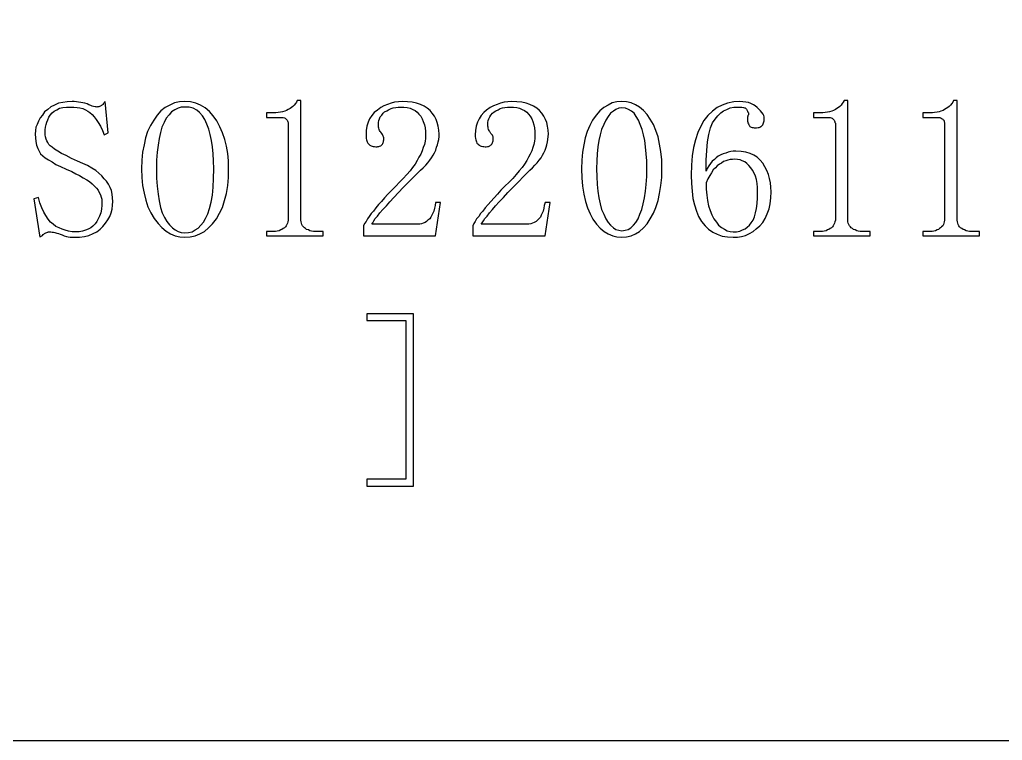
# Model space of a CAD drawing. Extents: x -210 to 210, y -160 to 160.
# Drawn here: x -184.16 to -156.71, y -160 to -139.86 of the extents above; entities that cross this region are included whole.
import ezdxf

# ---------------------------------------------------------------- set-up
doc = ezdxf.new("R2010")
doc.units = 0
doc.header["$MEASUREMENT"] = 0
doc.layers.get('0').update_dxf_attribs({"linetype": 'CONTINUOUS'})

msp = doc.modelspace()

# ---------------------------------------------------------------- linework, layer by layer
msp.add_lwpolyline([(-210.001016, -79.375498), (-210.001016, -158.001006), (-210.001016, -158.001006, 0.414214), (-208.000996, -160.000996), (-208.000996, -160.000996), (-104.250498, -160.000996)], format="xyb")
for points in [[(-182.87, -144.04), (-182.71, -144.11), (-182.71, -144.11), (-182.6, -144.17), (-182.6, -144.17), (-182.49, -144.22), (-182.49, -144.22), (-182.39, -144.28), (-182.39, -144.28), (-182.29, -144.34), (-182.29, -144.34), (-182.21, -144.39), (-182.21, -144.39), (-182.14, -144.45), (-182.14, -144.45), (-182.08, -144.51), (-182.08, -144.51), (-182.02, -144.57), (-182.02, -144.57), (-181.97, -144.63), (-181.97, -144.63), (-181.94, -144.69), (-181.94, -144.69), (-181.91, -144.76), (-181.91, -144.76), (-181.89, -144.82), (-181.89, -144.82), (-181.87, -144.88), (-181.87, -144.88), (-181.87, -144.94), (-181.87, -144.94), (-181.87, -145.05), (-181.87, -145.05), (-181.88, -145.16), (-181.88, -145.16), (-181.9, -145.26), (-181.9, -145.26), (-181.93, -145.35), (-181.93, -145.35), (-181.97, -145.43), (-181.97, -145.43), (-182.01, -145.5), (-182.01, -145.5), (-182.06, -145.57), (-182.06, -145.57), (-182.12, -145.63), (-182.12, -145.63), (-182.18, -145.68), (-182.18, -145.68), (-182.25, -145.72), (-182.25, -145.72), (-182.33, -145.75), (-182.33, -145.75), (-182.41, -145.77), (-182.41, -145.77), (-182.5, -145.79), (-182.5, -145.79), (-182.6, -145.79), (-182.6, -145.79), (-182.7, -145.79), (-182.7, -145.79), (-182.8, -145.77), (-182.8, -145.77), (-182.89, -145.75), (-182.89, -145.75), (-182.98, -145.72), (-182.98, -145.72), (-183.06, -145.68), (-183.06, -145.68), (-183.15, -145.64), (-183.15, -145.64), (-183.23, -145.58), (-183.23, -145.58), (-183.3, -145.52), (-183.3, -145.52), (-183.37, -145.44), (-183.37, -145.44), (-183.43, -145.34), (-183.43, -145.34), (-183.49, -145.24), (-183.49, -145.24), (-183.55, -145.12), (-183.55, -145.12), (-183.6, -144.98), (-183.6, -144.98), (-183.64, -144.83), (-183.64, -144.83), (-183.77, -144.87), (-183.77, -144.87), (-183.6, -145.94), (-183.6, -145.94), (-183.58, -145.92), (-183.58, -145.92), (-183.56, -145.91), (-183.56, -145.91), (-183.53, -145.89), (-183.53, -145.89), (-183.51, -145.87), (-183.51, -145.87), (-183.49, -145.86), (-183.49, -145.86), (-183.47, -145.84), (-183.47, -145.84), (-183.45, -145.83), (-183.45, -145.83), (-183.43, -145.82), (-183.43, -145.82), (-183.41, -145.81), (-183.41, -145.81), (-183.39, -145.8), (-183.39, -145.8), (-183.38, -145.8), (-183.38, -145.8), (-183.36, -145.79), (-183.36, -145.79), (-183.34, -145.79), (-183.34, -145.79), (-183.33, -145.79), (-183.33, -145.79), (-183.29, -145.79), (-183.29, -145.79), (-183.26, -145.8), (-183.26, -145.8), (-183.22, -145.8), (-183.22, -145.8), (-183.18, -145.81), (-183.18, -145.81), (-183.13, -145.83), (-183.13, -145.83), (-183.08, -145.84), (-183.08, -145.84), (-183.03, -145.86), (-183.03, -145.86), (-182.98, -145.88), (-182.98, -145.88), (-182.92, -145.9), (-182.92, -145.9), (-182.86, -145.92), (-182.86, -145.92), (-182.81, -145.93), (-182.81, -145.93), (-182.75, -145.94), (-182.75, -145.94), (-182.69, -145.94), (-182.69, -145.94), (-182.63, -145.94), (-182.63, -145.94), (-182.49, -145.94), (-182.49, -145.94), (-182.35, -145.92), (-182.35, -145.92), (-182.23, -145.89), (-182.23, -145.89), (-182.11, -145.84), (-182.11, -145.84), (-182.01, -145.79), (-182.01, -145.79), (-181.92, -145.72), (-181.92, -145.72), (-181.84, -145.64), (-181.84, -145.64), (-181.77, -145.55), (-181.77, -145.55), (-181.7, -145.46), (-181.7, -145.46), (-181.65, -145.36), (-181.65, -145.36), (-181.61, -145.26), (-181.61, -145.26), (-181.58, -145.16), (-181.58, -145.16), (-181.57, -145.05), (-181.57, -145.05), (-181.56, -144.94), (-181.56, -144.94), (-181.57, -144.84), (-181.57, -144.84), (-181.58, -144.74), (-181.58, -144.74), (-181.6, -144.64), (-181.6, -144.64), (-181.64, -144.55), (-181.64, -144.55), (-181.68, -144.46), (-181.68, -144.46), (-181.74, -144.38), (-181.74, -144.38), (-181.8, -144.31), (-181.8, -144.31), (-181.87, -144.23), (-181.87, -144.23), (-181.95, -144.15), (-181.95, -144.15), (-182.04, -144.08), (-182.04, -144.08), (-182.15, -144.01), (-182.15, -144.01), (-182.27, -143.94), (-182.27, -143.94), (-182.4, -143.88), (-182.4, -143.88), (-182.55, -143.82), (-182.55, -143.82), (-182.72, -143.74), (-182.72, -143.74), (-182.87, -143.66), (-182.87, -143.66), (-183, -143.6), (-183, -143.6), (-183.1, -143.54), (-183.1, -143.54), (-183.19, -143.48), (-183.19, -143.48), (-183.26, -143.43), (-183.26, -143.43), (-183.31, -143.39), (-183.31, -143.39), (-183.35, -143.35), (-183.35, -143.35), (-183.38, -143.3), (-183.38, -143.3), (-183.41, -143.25), (-183.41, -143.25), (-183.42, -143.2), (-183.42, -143.2), (-183.44, -143.14), (-183.44, -143.14), (-183.45, -143.08), (-183.45, -143.08), (-183.45, -143.01), (-183.45, -143.01), (-183.45, -142.94), (-183.45, -142.94), (-183.44, -142.87), (-183.44, -142.87), (-183.42, -142.79), (-183.42, -142.79), (-183.41, -142.73), (-183.41, -142.73), (-183.38, -142.66), (-183.38, -142.66), (-183.35, -142.59), (-183.35, -142.59), (-183.31, -142.53), (-183.31, -142.53), (-183.26, -142.47), (-183.26, -142.47), (-183.2, -142.42), (-183.2, -142.42), (-183.13, -142.38), (-183.13, -142.38), (-183.05, -142.34), (-183.05, -142.34), (-182.96, -142.32), (-182.96, -142.32), (-182.86, -142.31), (-182.86, -142.31), (-182.74, -142.31), (-182.74, -142.31), (-182.65, -142.31), (-182.65, -142.31), (-182.56, -142.32), (-182.56, -142.32), (-182.48, -142.33), (-182.48, -142.33), (-182.4, -142.35), (-182.4, -142.35), (-182.33, -142.38), (-182.33, -142.38), (-182.26, -142.42), (-182.26, -142.42), (-182.2, -142.46), (-182.2, -142.46), (-182.14, -142.51), (-182.14, -142.51), (-182.08, -142.58), (-182.08, -142.58), (-182.03, -142.65), (-182.03, -142.65), (-181.97, -142.74), (-181.97, -142.74), (-181.91, -142.84), (-181.91, -142.84), (-181.85, -142.96), (-181.85, -142.96), (-181.8, -143.08), (-181.8, -143.08), (-181.69, -143.03), (-181.69, -143.03), (-181.78, -142.15), (-181.78, -142.15), (-181.8, -142.18), (-181.8, -142.18), (-181.81, -142.2), (-181.81, -142.2), (-181.82, -142.21), (-181.82, -142.21), (-181.84, -142.23), (-181.84, -142.23), (-181.85, -142.24), (-181.85, -142.24), (-181.87, -142.25), (-181.87, -142.25), (-181.88, -142.26), (-181.88, -142.26), (-181.9, -142.27), (-181.9, -142.27), (-181.91, -142.28), (-181.91, -142.28), (-181.93, -142.29), (-181.93, -142.29), (-181.95, -142.3), (-181.95, -142.3), (-181.97, -142.3), (-181.97, -142.3), (-181.99, -142.3), (-181.99, -142.3), (-182.01, -142.31), (-182.01, -142.31), (-182.03, -142.3), (-182.03, -142.3), (-182.06, -142.3), (-182.06, -142.3), (-182.1, -142.29), (-182.1, -142.29), (-182.14, -142.28), (-182.14, -142.28), (-182.18, -142.26), (-182.18, -142.26), (-182.23, -142.24), (-182.23, -142.24), (-182.28, -142.22), (-182.28, -142.22), (-182.34, -142.2), (-182.34, -142.2), (-182.4, -142.19), (-182.4, -142.19), (-182.46, -142.18), (-182.46, -142.18), (-182.52, -142.17), (-182.52, -142.17), (-182.58, -142.16), (-182.58, -142.16), (-182.64, -142.15), (-182.64, -142.15), (-182.7, -142.15), (-182.7, -142.15), (-182.84, -142.16), (-182.84, -142.16), (-182.96, -142.18), (-182.96, -142.18), (-183.08, -142.2), (-183.08, -142.2), (-183.19, -142.25), (-183.19, -142.25), (-183.29, -142.3), (-183.29, -142.3), (-183.38, -142.37), (-183.38, -142.37), (-183.47, -142.44), (-183.47, -142.44), (-183.53, -142.53), (-183.53, -142.53), (-183.59, -142.61), (-183.59, -142.61), (-183.64, -142.7), (-183.64, -142.7), (-183.68, -142.79), (-183.68, -142.79), (-183.71, -142.87), (-183.71, -142.87), (-183.72, -142.96), (-183.72, -142.96), (-183.73, -143.06), (-183.73, -143.06), (-183.72, -143.17), (-183.72, -143.17), (-183.71, -143.27), (-183.71, -143.27), (-183.69, -143.37), (-183.69, -143.37), (-183.66, -143.46), (-183.66, -143.46), (-183.62, -143.54), (-183.62, -143.54), (-183.58, -143.61), (-183.58, -143.61), (-183.52, -143.67), (-183.52, -143.67), (-183.45, -143.72), (-183.45, -143.72), (-183.36, -143.78), (-183.36, -143.78), (-183.26, -143.84), (-183.26, -143.84), (-183.15, -143.91), (-183.15, -143.91), (-183.02, -143.97), (-183.02, -143.97), (-182.87, -144.04)], [(-178.33, -144.27), (-178.33, -144.03), (-178.33, -144.03), (-178.33, -143.81), (-178.33, -143.81), (-178.35, -143.6), (-178.35, -143.6), (-178.39, -143.4), (-178.39, -143.4), (-178.43, -143.21), (-178.43, -143.21), (-178.5, -143.03), (-178.5, -143.03), (-178.57, -142.86), (-178.57, -142.86), (-178.66, -142.69), (-178.66, -142.69), (-178.76, -142.55), (-178.76, -142.55), (-178.86, -142.43), (-178.86, -142.43), (-178.98, -142.33), (-178.98, -142.33), (-179.11, -142.25), (-179.11, -142.25), (-179.24, -142.2), (-179.24, -142.2), (-179.39, -142.16), (-179.39, -142.16), (-179.55, -142.15), (-179.55, -142.15), (-179.7, -142.16), (-179.7, -142.16), (-179.84, -142.19), (-179.84, -142.19), (-179.97, -142.25), (-179.97, -142.25), (-180.1, -142.32), (-180.1, -142.32), (-180.22, -142.41), (-180.22, -142.41), (-180.32, -142.53), (-180.32, -142.53), (-180.42, -142.67), (-180.42, -142.67), (-180.51, -142.82), (-180.51, -142.82), (-180.59, -142.99), (-180.59, -142.99), (-180.65, -143.17), (-180.65, -143.17), (-180.69, -143.36), (-180.69, -143.36), (-180.73, -143.57), (-180.73, -143.57), (-180.75, -143.79), (-180.75, -143.79), (-180.76, -144.03), (-180.76, -144.03), (-180.75, -144.27), (-180.75, -144.27), (-180.73, -144.5), (-180.73, -144.5), (-180.69, -144.71), (-180.69, -144.71), (-180.64, -144.91), (-180.64, -144.91), (-180.58, -145.09), (-180.58, -145.09), (-180.5, -145.26), (-180.5, -145.26), (-180.41, -145.42), (-180.41, -145.42), (-180.3, -145.56), (-180.3, -145.56), (-180.19, -145.67), (-180.19, -145.67), (-180.07, -145.77), (-180.07, -145.77), (-179.95, -145.85), (-179.95, -145.85), (-179.82, -145.9), (-179.82, -145.9), (-179.69, -145.93), (-179.69, -145.93), (-179.55, -145.94), (-179.55, -145.94), (-179.4, -145.93), (-179.4, -145.93), (-179.26, -145.9), (-179.26, -145.9), (-179.13, -145.85), (-179.13, -145.85), (-179, -145.78), (-179, -145.78), (-178.89, -145.68), (-178.89, -145.68), (-178.78, -145.57), (-178.78, -145.57), (-178.67, -145.43), (-178.67, -145.43), (-178.58, -145.27), (-178.58, -145.27), (-178.5, -145.11), (-178.5, -145.11), (-178.44, -144.92), (-178.44, -144.92), (-178.39, -144.72), (-178.39, -144.72), (-178.35, -144.5), (-178.35, -144.5), (-178.33, -144.27)], [(-176.31, -145.42), (-176.31, -142.12), (-176.31, -142.12), (-176.41, -142.12), (-176.41, -142.12), (-176.43, -142.17), (-176.43, -142.17), (-176.46, -142.21), (-176.46, -142.21), (-176.5, -142.25), (-176.5, -142.25), (-176.53, -142.29), (-176.53, -142.29), (-176.57, -142.32), (-176.57, -142.32), (-176.61, -142.35), (-176.61, -142.35), (-176.66, -142.37), (-176.66, -142.37), (-176.71, -142.4), (-176.71, -142.4), (-176.76, -142.42), (-176.76, -142.42), (-176.82, -142.44), (-176.82, -142.44), (-176.88, -142.45), (-176.88, -142.45), (-176.94, -142.46), (-176.94, -142.46), (-177.01, -142.47), (-177.01, -142.47), (-177.08, -142.47), (-177.08, -142.47), (-177.27, -142.47), (-177.27, -142.47), (-177.27, -142.6), (-177.27, -142.6), (-176.88, -142.6), (-176.88, -142.6), (-176.85, -142.6), (-176.85, -142.6), (-176.82, -142.6), (-176.82, -142.6), (-176.8, -142.6), (-176.8, -142.6), (-176.77, -142.61), (-176.77, -142.61), (-176.75, -142.62), (-176.75, -142.62), (-176.73, -142.63), (-176.73, -142.63), (-176.72, -142.64), (-176.72, -142.64), (-176.7, -142.66), (-176.7, -142.66), (-176.69, -142.67), (-176.69, -142.67), (-176.68, -142.69), (-176.68, -142.69), (-176.67, -142.72), (-176.67, -142.72), (-176.66, -142.74), (-176.66, -142.74), (-176.66, -142.76), (-176.66, -142.76), (-176.66, -142.79), (-176.66, -142.79), (-176.66, -145.42), (-176.66, -145.42), (-176.66, -145.47), (-176.66, -145.47), (-176.67, -145.51), (-176.67, -145.51), (-176.68, -145.55), (-176.68, -145.55), (-176.7, -145.59), (-176.7, -145.59), (-176.72, -145.62), (-176.72, -145.62), (-176.74, -145.65), (-176.74, -145.65), (-176.77, -145.68), (-176.77, -145.68), (-176.8, -145.7), (-176.8, -145.7), (-176.84, -145.73), (-176.84, -145.73), (-176.87, -145.74), (-176.87, -145.74), (-176.92, -145.76), (-176.92, -145.76), (-176.97, -145.77), (-176.97, -145.77), (-177.02, -145.78), (-177.02, -145.78), (-177.08, -145.78), (-177.08, -145.78), (-177.27, -145.78), (-177.27, -145.78), (-177.27, -145.9), (-177.27, -145.9), (-175.69, -145.9), (-175.69, -145.9), (-175.69, -145.78), (-175.69, -145.78), (-175.91, -145.78), (-175.91, -145.78), (-175.96, -145.78), (-175.96, -145.78), (-176.01, -145.77), (-176.01, -145.77), (-176.06, -145.76), (-176.06, -145.76), (-176.1, -145.74), (-176.1, -145.74), (-176.15, -145.73), (-176.15, -145.73), (-176.18, -145.7), (-176.18, -145.7), (-176.21, -145.68), (-176.21, -145.68), (-176.24, -145.65), (-176.24, -145.65), (-176.26, -145.62), (-176.26, -145.62), (-176.28, -145.59), (-176.28, -145.59), (-176.29, -145.55), (-176.29, -145.55), (-176.3, -145.51), (-176.3, -145.51), (-176.31, -145.47), (-176.31, -145.47), (-176.31, -145.42)], [(-172.83, -142.99), (-172.83, -143.1), (-172.83, -143.1), (-172.83, -143.18), (-172.83, -143.18), (-172.84, -143.26), (-172.84, -143.26), (-172.86, -143.35), (-172.86, -143.35), (-172.89, -143.44), (-172.89, -143.44), (-172.92, -143.53), (-172.92, -143.53), (-172.96, -143.62), (-172.96, -143.62), (-173.01, -143.71), (-173.01, -143.71), (-173.06, -143.8), (-173.06, -143.8), (-173.12, -143.9), (-173.12, -143.9), (-173.19, -143.99), (-173.19, -143.99), (-173.26, -144.09), (-173.26, -144.09), (-173.35, -144.19), (-173.35, -144.19), (-173.45, -144.3), (-173.45, -144.3), (-173.55, -144.4), (-173.55, -144.4), (-173.66, -144.52), (-173.66, -144.52), (-173.77, -144.63), (-173.77, -144.63), (-173.88, -144.74), (-173.88, -144.74), (-173.97, -144.84), (-173.97, -144.84), (-174.06, -144.94), (-174.06, -144.94), (-174.14, -145.03), (-174.14, -145.03), (-174.22, -145.12), (-174.22, -145.12), (-174.28, -145.21), (-174.28, -145.21), (-174.35, -145.28), (-174.35, -145.28), (-174.4, -145.36), (-174.4, -145.36), (-174.45, -145.43), (-174.45, -145.43), (-174.49, -145.5), (-174.49, -145.5), (-174.53, -145.56), (-174.53, -145.56), (-174.56, -145.62), (-174.56, -145.62), (-174.56, -145.9), (-174.56, -145.9), (-172.55, -145.9), (-172.55, -145.9), (-172.41, -144.97), (-172.41, -144.97), (-172.55, -144.97), (-172.55, -144.97), (-172.56, -145.06), (-172.56, -145.06), (-172.58, -145.13), (-172.58, -145.13), (-172.6, -145.21), (-172.6, -145.21), (-172.62, -145.27), (-172.62, -145.27), (-172.65, -145.33), (-172.65, -145.33), (-172.68, -145.38), (-172.68, -145.38), (-172.71, -145.43), (-172.71, -145.43), (-172.76, -145.47), (-172.76, -145.47), (-172.8, -145.5), (-172.8, -145.5), (-172.84, -145.53), (-172.84, -145.53), (-172.89, -145.55), (-172.89, -145.55), (-172.94, -145.57), (-172.94, -145.57), (-172.99, -145.58), (-172.99, -145.58), (-173.05, -145.58), (-173.05, -145.58), (-174.33, -145.58), (-174.33, -145.58), (-174.3, -145.54), (-174.3, -145.54), (-174.27, -145.48), (-174.27, -145.48), (-174.23, -145.42), (-174.23, -145.42), (-174.17, -145.35), (-174.17, -145.35), (-174.1, -145.26), (-174.1, -145.26), (-174.02, -145.17), (-174.02, -145.17), (-173.92, -145.07), (-173.92, -145.07), (-173.82, -144.95), (-173.82, -144.95), (-173.71, -144.83), (-173.71, -144.83), (-173.58, -144.69), (-173.58, -144.69), (-173.45, -144.55), (-173.45, -144.55), (-173.3, -144.4), (-173.3, -144.4), (-173.14, -144.24), (-173.14, -144.24), (-172.97, -144.07), (-172.97, -144.07), (-172.89, -144), (-172.89, -144), (-172.82, -143.93), (-172.82, -143.93), (-172.76, -143.86), (-172.76, -143.86), (-172.71, -143.79), (-172.71, -143.79), (-172.66, -143.72), (-172.66, -143.72), (-172.61, -143.65), (-172.61, -143.65), (-172.58, -143.58), (-172.58, -143.58), (-172.54, -143.51), (-172.54, -143.51), (-172.52, -143.43), (-172.52, -143.43), (-172.49, -143.36), (-172.49, -143.36), (-172.47, -143.28), (-172.47, -143.28), (-172.46, -143.21), (-172.46, -143.21), (-172.45, -143.13), (-172.45, -143.13), (-172.45, -143.06), (-172.45, -143.06), (-172.46, -142.95), (-172.46, -142.95), (-172.47, -142.84), (-172.47, -142.84), (-172.5, -142.74), (-172.5, -142.74), (-172.53, -142.65), (-172.53, -142.65), (-172.58, -142.56), (-172.58, -142.56), (-172.64, -142.48), (-172.64, -142.48), (-172.7, -142.4), (-172.7, -142.4), (-172.78, -142.34), (-172.78, -142.34), (-172.87, -142.28), (-172.87, -142.28), (-172.97, -142.23), (-172.97, -142.23), (-173.08, -142.2), (-173.08, -142.2), (-173.2, -142.17), (-173.2, -142.17), (-173.33, -142.16), (-173.33, -142.16), (-173.48, -142.15), (-173.48, -142.15), (-173.58, -142.16), (-173.58, -142.16), (-173.69, -142.17), (-173.69, -142.17), (-173.79, -142.2), (-173.79, -142.2), (-173.89, -142.23), (-173.89, -142.23), (-173.99, -142.27), (-173.99, -142.27), (-174.08, -142.32), (-174.08, -142.32), (-174.17, -142.39), (-174.17, -142.39), (-174.26, -142.46), (-174.26, -142.46), (-174.33, -142.54), (-174.33, -142.54), (-174.39, -142.63), (-174.39, -142.63), (-174.43, -142.73), (-174.43, -142.73), (-174.47, -142.84), (-174.47, -142.84), (-174.49, -142.96), (-174.49, -142.96), (-174.49, -143.08), (-174.49, -143.08), (-174.49, -143.13), (-174.49, -143.13), (-174.49, -143.18), (-174.49, -143.18), (-174.48, -143.22), (-174.48, -143.22), (-174.47, -143.25), (-174.47, -143.25), (-174.46, -143.28), (-174.46, -143.28), (-174.44, -143.31), (-174.44, -143.31), (-174.42, -143.33), (-174.42, -143.33), (-174.4, -143.35), (-174.4, -143.35), (-174.38, -143.37), (-174.38, -143.37), (-174.35, -143.39), (-174.35, -143.39), (-174.32, -143.4), (-174.32, -143.4), (-174.29, -143.41), (-174.29, -143.41), (-174.25, -143.41), (-174.25, -143.41), (-174.22, -143.42), (-174.22, -143.42), (-174.18, -143.42), (-174.18, -143.42), (-174.16, -143.41), (-174.16, -143.41), (-174.13, -143.41), (-174.13, -143.41), (-174.11, -143.4), (-174.11, -143.4), (-174.08, -143.39), (-174.08, -143.39), (-174.06, -143.37), (-174.06, -143.37), (-174.05, -143.36), (-174.05, -143.36), (-174.03, -143.34), (-174.03, -143.34), (-174.02, -143.32), (-174.02, -143.32), (-174.01, -143.3), (-174.01, -143.3), (-174, -143.28), (-174, -143.28), (-174, -143.25), (-174, -143.25), (-173.99, -143.22), (-173.99, -143.22), (-173.99, -143.19), (-173.99, -143.19), (-173.99, -143.17), (-173.99, -143.17), (-174, -143.14), (-174, -143.14), (-174.01, -143.12), (-174.01, -143.12), (-174.02, -143.09), (-174.02, -143.09), (-174.03, -143.07), (-174.03, -143.07), (-174.05, -143.04), (-174.05, -143.04), (-174.08, -143.01), (-174.08, -143.01), (-174.09, -142.99), (-174.09, -142.99), (-174.11, -142.96), (-174.11, -142.96), (-174.12, -142.93), (-174.12, -142.93), (-174.13, -142.9), (-174.13, -142.9), (-174.14, -142.87), (-174.14, -142.87), (-174.14, -142.84), (-174.14, -142.84), (-174.14, -142.8), (-174.14, -142.8), (-174.14, -142.74), (-174.14, -142.74), (-174.13, -142.68), (-174.13, -142.68), (-174.11, -142.63), (-174.11, -142.63), (-174.09, -142.58), (-174.09, -142.58), (-174.05, -142.53), (-174.05, -142.53), (-174.01, -142.48), (-174.01, -142.48), (-173.97, -142.44), (-173.97, -142.44), (-173.91, -142.41), (-173.91, -142.41), (-173.86, -142.38), (-173.86, -142.38), (-173.79, -142.35), (-173.79, -142.35), (-173.73, -142.33), (-173.73, -142.33), (-173.66, -142.32), (-173.66, -142.32), (-173.59, -142.31), (-173.59, -142.31), (-173.52, -142.31), (-173.52, -142.31), (-173.43, -142.31), (-173.43, -142.31), (-173.34, -142.32), (-173.34, -142.32), (-173.26, -142.34), (-173.26, -142.34), (-173.18, -142.37), (-173.18, -142.37), (-173.12, -142.4), (-173.12, -142.4), (-173.06, -142.45), (-173.06, -142.45), (-173.01, -142.5), (-173.01, -142.5), (-172.96, -142.56), (-172.96, -142.56), (-172.92, -142.63), (-172.92, -142.63), (-172.89, -142.71), (-172.89, -142.71), (-172.86, -142.8), (-172.86, -142.8), (-172.84, -142.89), (-172.84, -142.89), (-172.83, -142.99)], [(-169.77, -142.99), (-169.77, -143.1), (-169.77, -143.1), (-169.77, -143.18), (-169.77, -143.18), (-169.78, -143.26), (-169.78, -143.26), (-169.8, -143.35), (-169.8, -143.35), (-169.83, -143.44), (-169.83, -143.44), (-169.86, -143.53), (-169.86, -143.53), (-169.9, -143.62), (-169.9, -143.62), (-169.95, -143.71), (-169.95, -143.71), (-170, -143.8), (-170, -143.8), (-170.06, -143.9), (-170.06, -143.9), (-170.13, -143.99), (-170.13, -143.99), (-170.21, -144.09), (-170.21, -144.09), (-170.3, -144.19), (-170.3, -144.19), (-170.39, -144.3), (-170.39, -144.3), (-170.49, -144.4), (-170.49, -144.4), (-170.61, -144.52), (-170.61, -144.52), (-170.72, -144.63), (-170.72, -144.63), (-170.82, -144.74), (-170.82, -144.74), (-170.91, -144.84), (-170.91, -144.84), (-171, -144.94), (-171, -144.94), (-171.08, -145.03), (-171.08, -145.03), (-171.16, -145.12), (-171.16, -145.12), (-171.23, -145.21), (-171.23, -145.21), (-171.29, -145.28), (-171.29, -145.28), (-171.34, -145.36), (-171.34, -145.36), (-171.4, -145.43), (-171.4, -145.43), (-171.44, -145.5), (-171.44, -145.5), (-171.48, -145.56), (-171.48, -145.56), (-171.51, -145.62), (-171.51, -145.62), (-171.51, -145.9), (-171.51, -145.9), (-169.49, -145.9), (-169.49, -145.9), (-169.35, -144.97), (-169.35, -144.97), (-169.49, -144.97), (-169.49, -144.97), (-169.51, -145.06), (-169.51, -145.06), (-169.52, -145.13), (-169.52, -145.13), (-169.54, -145.21), (-169.54, -145.21), (-169.57, -145.27), (-169.57, -145.27), (-169.6, -145.33), (-169.6, -145.33), (-169.62, -145.38), (-169.62, -145.38), (-169.66, -145.43), (-169.66, -145.43), (-169.7, -145.47), (-169.7, -145.47), (-169.74, -145.5), (-169.74, -145.5), (-169.79, -145.53), (-169.79, -145.53), (-169.84, -145.55), (-169.84, -145.55), (-169.89, -145.57), (-169.89, -145.57), (-169.94, -145.58), (-169.94, -145.58), (-169.99, -145.58), (-169.99, -145.58), (-171.27, -145.58), (-171.27, -145.58), (-171.25, -145.54), (-171.25, -145.54), (-171.21, -145.48), (-171.21, -145.48), (-171.17, -145.42), (-171.17, -145.42), (-171.11, -145.35), (-171.11, -145.35), (-171.04, -145.26), (-171.04, -145.26), (-170.96, -145.17), (-170.96, -145.17), (-170.87, -145.07), (-170.87, -145.07), (-170.77, -144.95), (-170.77, -144.95), (-170.65, -144.83), (-170.65, -144.83), (-170.53, -144.69), (-170.53, -144.69), (-170.39, -144.55), (-170.39, -144.55), (-170.24, -144.4), (-170.24, -144.4), (-170.08, -144.24), (-170.08, -144.24), (-169.91, -144.07), (-169.91, -144.07), (-169.84, -144), (-169.84, -144), (-169.77, -143.93), (-169.77, -143.93), (-169.71, -143.86), (-169.71, -143.86), (-169.65, -143.79), (-169.65, -143.79), (-169.6, -143.72), (-169.6, -143.72), (-169.56, -143.65), (-169.56, -143.65), (-169.52, -143.58), (-169.52, -143.58), (-169.49, -143.51), (-169.49, -143.51), (-169.46, -143.43), (-169.46, -143.43), (-169.44, -143.36), (-169.44, -143.36), (-169.42, -143.28), (-169.42, -143.28), (-169.41, -143.21), (-169.41, -143.21), (-169.4, -143.13), (-169.4, -143.13), (-169.39, -143.06), (-169.39, -143.06), (-169.4, -142.95), (-169.4, -142.95), (-169.42, -142.84), (-169.42, -142.84), (-169.44, -142.74), (-169.44, -142.74), (-169.48, -142.65), (-169.48, -142.65), (-169.52, -142.56), (-169.52, -142.56), (-169.58, -142.48), (-169.58, -142.48), (-169.64, -142.4), (-169.64, -142.4), (-169.72, -142.34), (-169.72, -142.34), (-169.81, -142.28), (-169.81, -142.28), (-169.91, -142.23), (-169.91, -142.23), (-170.02, -142.2), (-170.02, -142.2), (-170.14, -142.17), (-170.14, -142.17), (-170.28, -142.16), (-170.28, -142.16), (-170.42, -142.15), (-170.42, -142.15), (-170.53, -142.16), (-170.53, -142.16), (-170.63, -142.17), (-170.63, -142.17), (-170.73, -142.2), (-170.73, -142.2), (-170.83, -142.23), (-170.83, -142.23), (-170.93, -142.27), (-170.93, -142.27), (-171.02, -142.32), (-171.02, -142.32), (-171.12, -142.39), (-171.12, -142.39), (-171.2, -142.46), (-171.2, -142.46), (-171.27, -142.54), (-171.27, -142.54), (-171.33, -142.63), (-171.33, -142.63), (-171.38, -142.73), (-171.38, -142.73), (-171.41, -142.84), (-171.41, -142.84), (-171.43, -142.96), (-171.43, -142.96), (-171.44, -143.08), (-171.44, -143.08), (-171.44, -143.13), (-171.44, -143.13), (-171.43, -143.18), (-171.43, -143.18), (-171.42, -143.22), (-171.42, -143.22), (-171.41, -143.25), (-171.41, -143.25), (-171.4, -143.28), (-171.4, -143.28), (-171.39, -143.31), (-171.39, -143.31), (-171.37, -143.33), (-171.37, -143.33), (-171.35, -143.35), (-171.35, -143.35), (-171.32, -143.37), (-171.32, -143.37), (-171.3, -143.39), (-171.3, -143.39), (-171.27, -143.4), (-171.27, -143.4), (-171.23, -143.41), (-171.23, -143.41), (-171.2, -143.41), (-171.2, -143.41), (-171.16, -143.42), (-171.16, -143.42), (-171.13, -143.42), (-171.13, -143.42), (-171.1, -143.41), (-171.1, -143.41), (-171.07, -143.41), (-171.07, -143.41), (-171.05, -143.4), (-171.05, -143.4), (-171.03, -143.39), (-171.03, -143.39), (-171.01, -143.37), (-171.01, -143.37), (-170.99, -143.36), (-170.99, -143.36), (-170.98, -143.34), (-170.98, -143.34), (-170.97, -143.32), (-170.97, -143.32), (-170.96, -143.3), (-170.96, -143.3), (-170.95, -143.28), (-170.95, -143.28), (-170.94, -143.25), (-170.94, -143.25), (-170.94, -143.22), (-170.94, -143.22), (-170.94, -143.19), (-170.94, -143.19), (-170.94, -143.17), (-170.94, -143.17), (-170.94, -143.14), (-170.94, -143.14), (-170.95, -143.12), (-170.95, -143.12), (-170.96, -143.09), (-170.96, -143.09), (-170.98, -143.07), (-170.98, -143.07), (-171, -143.04), (-171, -143.04), (-171.02, -143.01), (-171.02, -143.01), (-171.04, -142.99), (-171.04, -142.99), (-171.05, -142.96), (-171.05, -142.96), (-171.07, -142.93), (-171.07, -142.93), (-171.08, -142.9), (-171.08, -142.9), (-171.08, -142.87), (-171.08, -142.87), (-171.09, -142.84), (-171.09, -142.84), (-171.09, -142.8), (-171.09, -142.8), (-171.09, -142.74), (-171.09, -142.74), (-171.08, -142.68), (-171.08, -142.68), (-171.06, -142.63), (-171.06, -142.63), (-171.03, -142.58), (-171.03, -142.58), (-171, -142.53), (-171, -142.53), (-170.96, -142.48), (-170.96, -142.48), (-170.91, -142.44), (-170.91, -142.44), (-170.86, -142.41), (-170.86, -142.41), (-170.8, -142.38), (-170.8, -142.38), (-170.74, -142.35), (-170.74, -142.35), (-170.68, -142.33), (-170.68, -142.33), (-170.61, -142.32), (-170.61, -142.32), (-170.54, -142.31), (-170.54, -142.31), (-170.47, -142.31), (-170.47, -142.31), (-170.37, -142.31), (-170.37, -142.31), (-170.28, -142.32), (-170.28, -142.32), (-170.2, -142.34), (-170.2, -142.34), (-170.13, -142.37), (-170.13, -142.37), (-170.06, -142.4), (-170.06, -142.4), (-170, -142.45), (-170, -142.45), (-169.95, -142.5), (-169.95, -142.5), (-169.9, -142.56), (-169.9, -142.56), (-169.86, -142.63), (-169.86, -142.63), (-169.83, -142.71), (-169.83, -142.71), (-169.8, -142.8), (-169.8, -142.8), (-169.78, -142.89), (-169.78, -142.89), (-169.77, -142.99)], [(-167.48, -145.93), (-167.34, -145.94), (-167.34, -145.94), (-167.21, -145.93), (-167.21, -145.93), (-167.08, -145.9), (-167.08, -145.9), (-166.96, -145.85), (-166.96, -145.85), (-166.85, -145.78), (-166.85, -145.78), (-166.74, -145.68), (-166.74, -145.68), (-166.64, -145.57), (-166.64, -145.57), (-166.55, -145.43), (-166.55, -145.43), (-166.46, -145.27), (-166.46, -145.27), (-166.39, -145.11), (-166.39, -145.11), (-166.33, -144.92), (-166.33, -144.92), (-166.29, -144.72), (-166.29, -144.72), (-166.25, -144.5), (-166.25, -144.5), (-166.23, -144.27), (-166.23, -144.27), (-166.23, -144.03), (-166.23, -144.03), (-166.23, -143.78), (-166.23, -143.78), (-166.25, -143.55), (-166.25, -143.55), (-166.29, -143.34), (-166.29, -143.34), (-166.33, -143.14), (-166.33, -143.14), (-166.39, -142.96), (-166.39, -142.96), (-166.46, -142.79), (-166.46, -142.79), (-166.55, -142.64), (-166.55, -142.64), (-166.64, -142.51), (-166.64, -142.51), (-166.74, -142.4), (-166.74, -142.4), (-166.85, -142.31), (-166.85, -142.31), (-166.96, -142.24), (-166.96, -142.24), (-167.08, -142.19), (-167.08, -142.19), (-167.21, -142.16), (-167.21, -142.16), (-167.34, -142.15), (-167.34, -142.15), (-167.48, -142.16), (-167.48, -142.16), (-167.61, -142.19), (-167.61, -142.19), (-167.73, -142.25), (-167.73, -142.25), (-167.85, -142.32), (-167.85, -142.32), (-167.96, -142.41), (-167.96, -142.41), (-168.06, -142.53), (-168.06, -142.53), (-168.16, -142.67), (-168.16, -142.67), (-168.24, -142.82), (-168.24, -142.82), (-168.31, -142.99), (-168.31, -142.99), (-168.37, -143.17), (-168.37, -143.17), (-168.41, -143.36), (-168.41, -143.36), (-168.44, -143.57), (-168.44, -143.57), (-168.46, -143.79), (-168.46, -143.79), (-168.47, -144.03), (-168.47, -144.03), (-168.46, -144.28), (-168.46, -144.28), (-168.44, -144.52), (-168.44, -144.52), (-168.41, -144.74), (-168.41, -144.74), (-168.36, -144.94), (-168.36, -144.94), (-168.3, -145.12), (-168.3, -145.12), (-168.23, -145.29), (-168.23, -145.29), (-168.15, -145.44), (-168.15, -145.44), (-168.05, -145.58), (-168.05, -145.58), (-167.95, -145.69), (-167.95, -145.69), (-167.84, -145.78), (-167.84, -145.78), (-167.73, -145.85), (-167.73, -145.85), (-167.6, -145.9), (-167.6, -145.9), (-167.48, -145.93)], [(-164.01, -143.55), (-164.16, -143.54), (-164.16, -143.54), (-164.23, -143.54), (-164.23, -143.54), (-164.3, -143.55), (-164.3, -143.55), (-164.37, -143.57), (-164.37, -143.57), (-164.44, -143.59), (-164.44, -143.59), (-164.51, -143.61), (-164.51, -143.61), (-164.58, -143.64), (-164.58, -143.64), (-164.65, -143.68), (-164.65, -143.68), (-164.71, -143.72), (-164.71, -143.72), (-164.76, -143.77), (-164.76, -143.77), (-164.82, -143.82), (-164.82, -143.82), (-164.87, -143.88), (-164.87, -143.88), (-164.91, -143.95), (-164.91, -143.95), (-164.96, -144.02), (-164.96, -144.02), (-164.99, -144.1), (-164.99, -144.1), (-164.99, -143.79), (-164.99, -143.79), (-164.97, -143.52), (-164.97, -143.52), (-164.95, -143.28), (-164.95, -143.28), (-164.91, -143.07), (-164.91, -143.07), (-164.87, -142.89), (-164.87, -142.89), (-164.81, -142.75), (-164.81, -142.75), (-164.74, -142.64), (-164.74, -142.64), (-164.66, -142.55), (-164.66, -142.55), (-164.58, -142.47), (-164.58, -142.47), (-164.5, -142.41), (-164.5, -142.41), (-164.41, -142.37), (-164.41, -142.37), (-164.32, -142.33), (-164.32, -142.33), (-164.22, -142.31), (-164.22, -142.31), (-164.12, -142.31), (-164.12, -142.31), (-164.07, -142.31), (-164.07, -142.31), (-164.02, -142.31), (-164.02, -142.31), (-163.99, -142.31), (-163.99, -142.31), (-163.95, -142.32), (-163.95, -142.32), (-163.92, -142.33), (-163.92, -142.33), (-163.9, -142.33), (-163.9, -142.33), (-163.88, -142.35), (-163.88, -142.35), (-163.86, -142.36), (-163.86, -142.36), (-163.85, -142.38), (-163.85, -142.38), (-163.84, -142.4), (-163.84, -142.4), (-163.83, -142.42), (-163.83, -142.42), (-163.82, -142.45), (-163.82, -142.45), (-163.81, -142.47), (-163.81, -142.47), (-163.81, -142.5), (-163.81, -142.5), (-163.81, -142.51), (-163.81, -142.51), (-163.81, -142.52), (-163.81, -142.52), (-163.82, -142.54), (-163.82, -142.54), (-163.82, -142.55), (-163.82, -142.55), (-163.82, -142.56), (-163.82, -142.56), (-163.82, -142.57), (-163.82, -142.57), (-163.83, -142.58), (-163.83, -142.58), (-163.83, -142.59), (-163.83, -142.59), (-163.83, -142.61), (-163.83, -142.61), (-163.83, -142.62), (-163.83, -142.62), (-163.83, -142.63), (-163.83, -142.63), (-163.83, -142.64), (-163.83, -142.64), (-163.83, -142.65), (-163.83, -142.65), (-163.83, -142.67), (-163.83, -142.67), (-163.83, -142.7), (-163.83, -142.7), (-163.82, -142.73), (-163.82, -142.73), (-163.82, -142.75), (-163.82, -142.75), (-163.81, -142.77), (-163.81, -142.77), (-163.8, -142.8), (-163.8, -142.8), (-163.79, -142.81), (-163.79, -142.81), (-163.78, -142.83), (-163.78, -142.83), (-163.77, -142.85), (-163.77, -142.85), (-163.75, -142.86), (-163.75, -142.86), (-163.73, -142.87), (-163.73, -142.87), (-163.7, -142.88), (-163.7, -142.88), (-163.68, -142.88), (-163.68, -142.88), (-163.65, -142.89), (-163.65, -142.89), (-163.62, -142.89), (-163.62, -142.89), (-163.58, -142.89), (-163.58, -142.89), (-163.54, -142.88), (-163.54, -142.88), (-163.51, -142.88), (-163.51, -142.88), (-163.49, -142.87), (-163.49, -142.87), (-163.46, -142.85), (-163.46, -142.85), (-163.44, -142.84), (-163.44, -142.84), (-163.42, -142.82), (-163.42, -142.82), (-163.41, -142.8), (-163.41, -142.8), (-163.4, -142.77), (-163.4, -142.77), (-163.39, -142.75), (-163.39, -142.75), (-163.38, -142.72), (-163.38, -142.72), (-163.37, -142.69), (-163.37, -142.69), (-163.37, -142.66), (-163.37, -142.66), (-163.37, -142.62), (-163.37, -142.62), (-163.37, -142.58), (-163.37, -142.58), (-163.38, -142.54), (-163.38, -142.54), (-163.4, -142.5), (-163.4, -142.5), (-163.43, -142.46), (-163.43, -142.46), (-163.47, -142.41), (-163.47, -142.41), (-163.51, -142.37), (-163.51, -142.37), (-163.56, -142.32), (-163.56, -142.32), (-163.62, -142.27), (-163.62, -142.27), (-163.67, -142.24), (-163.67, -142.24), (-163.74, -142.21), (-163.74, -142.21), (-163.81, -142.18), (-163.81, -142.18), (-163.88, -142.17), (-163.88, -142.17), (-163.96, -142.16), (-163.96, -142.16), (-164.05, -142.15), (-164.05, -142.15), (-164.22, -142.16), (-164.22, -142.16), (-164.39, -142.2), (-164.39, -142.2), (-164.54, -142.25), (-164.54, -142.25), (-164.68, -142.32), (-164.68, -142.32), (-164.81, -142.42), (-164.81, -142.42), (-164.94, -142.54), (-164.94, -142.54), (-165.05, -142.68), (-165.05, -142.68), (-165.14, -142.84), (-165.14, -142.84), (-165.22, -143.02), (-165.22, -143.02), (-165.29, -143.22), (-165.29, -143.22), (-165.34, -143.44), (-165.34, -143.44), (-165.38, -143.67), (-165.38, -143.67), (-165.4, -143.93), (-165.4, -143.93), (-165.41, -144.21), (-165.41, -144.21), (-165.4, -144.44), (-165.4, -144.44), (-165.38, -144.66), (-165.38, -144.66), (-165.36, -144.86), (-165.36, -144.86), (-165.31, -145.04), (-165.31, -145.04), (-165.26, -145.21), (-165.26, -145.21), (-165.2, -145.36), (-165.2, -145.36), (-165.12, -145.5), (-165.12, -145.5), (-165.02, -145.62), (-165.02, -145.62), (-164.92, -145.72), (-164.92, -145.72), (-164.8, -145.8), (-164.8, -145.8), (-164.68, -145.86), (-164.68, -145.86), (-164.54, -145.91), (-164.54, -145.91), (-164.39, -145.93), (-164.39, -145.93), (-164.23, -145.94), (-164.23, -145.94), (-164.11, -145.94), (-164.11, -145.94), (-164, -145.92), (-164, -145.92), (-163.89, -145.89), (-163.89, -145.89), (-163.78, -145.84), (-163.78, -145.84), (-163.68, -145.78), (-163.68, -145.78), (-163.59, -145.71), (-163.59, -145.71), (-163.49, -145.62), (-163.49, -145.62), (-163.41, -145.53), (-163.41, -145.53), (-163.34, -145.42), (-163.34, -145.42), (-163.28, -145.29), (-163.28, -145.29), (-163.23, -145.15), (-163.23, -145.15), (-163.2, -145.01), (-163.2, -145.01), (-163.18, -144.84), (-163.18, -144.84), (-163.17, -144.67), (-163.17, -144.67), (-163.18, -144.54), (-163.18, -144.54), (-163.19, -144.42), (-163.19, -144.42), (-163.22, -144.3), (-163.22, -144.3), (-163.25, -144.19), (-163.25, -144.19), (-163.29, -144.08), (-163.29, -144.08), (-163.35, -143.98), (-163.35, -143.98), (-163.41, -143.87), (-163.41, -143.87), (-163.48, -143.79), (-163.48, -143.79), (-163.56, -143.71), (-163.56, -143.71), (-163.66, -143.65), (-163.66, -143.65), (-163.76, -143.6), (-163.76, -143.6), (-163.88, -143.57), (-163.88, -143.57), (-164.01, -143.55)], [(-161.03, -145.42), (-161.03, -142.12), (-161.03, -142.12), (-161.13, -142.12), (-161.13, -142.12), (-161.16, -142.17), (-161.16, -142.17), (-161.19, -142.21), (-161.19, -142.21), (-161.22, -142.25), (-161.22, -142.25), (-161.25, -142.29), (-161.25, -142.29), (-161.29, -142.32), (-161.29, -142.32), (-161.34, -142.35), (-161.34, -142.35), (-161.38, -142.37), (-161.38, -142.37), (-161.43, -142.4), (-161.43, -142.4), (-161.48, -142.42), (-161.48, -142.42), (-161.54, -142.44), (-161.54, -142.44), (-161.6, -142.45), (-161.6, -142.45), (-161.66, -142.46), (-161.66, -142.46), (-161.73, -142.47), (-161.73, -142.47), (-161.8, -142.47), (-161.8, -142.47), (-161.99, -142.47), (-161.99, -142.47), (-161.99, -142.6), (-161.99, -142.6), (-161.6, -142.6), (-161.6, -142.6), (-161.57, -142.6), (-161.57, -142.6), (-161.54, -142.6), (-161.54, -142.6), (-161.52, -142.6), (-161.52, -142.6), (-161.5, -142.61), (-161.5, -142.61), (-161.47, -142.62), (-161.47, -142.62), (-161.45, -142.63), (-161.45, -142.63), (-161.44, -142.64), (-161.44, -142.64), (-161.42, -142.66), (-161.42, -142.66), (-161.41, -142.67), (-161.41, -142.67), (-161.4, -142.69), (-161.4, -142.69), (-161.39, -142.72), (-161.39, -142.72), (-161.39, -142.74), (-161.39, -142.74), (-161.38, -142.76), (-161.38, -142.76), (-161.38, -142.79), (-161.38, -142.79), (-161.38, -145.42), (-161.38, -145.42), (-161.38, -145.47), (-161.38, -145.47), (-161.39, -145.51), (-161.39, -145.51), (-161.4, -145.55), (-161.4, -145.55), (-161.42, -145.59), (-161.42, -145.59), (-161.44, -145.62), (-161.44, -145.62), (-161.46, -145.65), (-161.46, -145.65), (-161.49, -145.68), (-161.49, -145.68), (-161.52, -145.7), (-161.52, -145.7), (-161.56, -145.73), (-161.56, -145.73), (-161.6, -145.74), (-161.6, -145.74), (-161.64, -145.76), (-161.64, -145.76), (-161.69, -145.77), (-161.69, -145.77), (-161.74, -145.78), (-161.74, -145.78), (-161.8, -145.78), (-161.8, -145.78), (-161.99, -145.78), (-161.99, -145.78), (-161.99, -145.9), (-161.99, -145.9), (-160.41, -145.9), (-160.41, -145.9), (-160.41, -145.78), (-160.41, -145.78), (-160.63, -145.78), (-160.63, -145.78), (-160.69, -145.78), (-160.69, -145.78), (-160.74, -145.77), (-160.74, -145.77), (-160.78, -145.76), (-160.78, -145.76), (-160.83, -145.74), (-160.83, -145.74), (-160.87, -145.73), (-160.87, -145.73), (-160.9, -145.7), (-160.9, -145.7), (-160.94, -145.68), (-160.94, -145.68), (-160.96, -145.65), (-160.96, -145.65), (-160.98, -145.62), (-160.98, -145.62), (-161, -145.59), (-161, -145.59), (-161.02, -145.55), (-161.02, -145.55), (-161.03, -145.51), (-161.03, -145.51), (-161.03, -145.47), (-161.03, -145.47), (-161.03, -145.42)], [(-157.98, -145.42), (-157.98, -142.12), (-157.98, -142.12), (-158.08, -142.12), (-158.08, -142.12), (-158.1, -142.17), (-158.1, -142.17), (-158.13, -142.21), (-158.13, -142.21), (-158.16, -142.25), (-158.16, -142.25), (-158.2, -142.29), (-158.2, -142.29), (-158.24, -142.32), (-158.24, -142.32), (-158.28, -142.35), (-158.28, -142.35), (-158.33, -142.37), (-158.33, -142.37), (-158.37, -142.4), (-158.37, -142.4), (-158.43, -142.42), (-158.43, -142.42), (-158.48, -142.44), (-158.48, -142.44), (-158.54, -142.45), (-158.54, -142.45), (-158.61, -142.46), (-158.61, -142.46), (-158.67, -142.47), (-158.67, -142.47), (-158.74, -142.47), (-158.74, -142.47), (-158.94, -142.47), (-158.94, -142.47), (-158.94, -142.6), (-158.94, -142.6), (-158.55, -142.6), (-158.55, -142.6), (-158.52, -142.6), (-158.52, -142.6), (-158.49, -142.6), (-158.49, -142.6), (-158.46, -142.6), (-158.46, -142.6), (-158.44, -142.61), (-158.44, -142.61), (-158.42, -142.62), (-158.42, -142.62), (-158.4, -142.63), (-158.4, -142.63), (-158.38, -142.64), (-158.38, -142.64), (-158.37, -142.66), (-158.37, -142.66), (-158.35, -142.67), (-158.35, -142.67), (-158.34, -142.69), (-158.34, -142.69), (-158.34, -142.72), (-158.34, -142.72), (-158.33, -142.74), (-158.33, -142.74), (-158.33, -142.76), (-158.33, -142.76), (-158.33, -142.79), (-158.33, -142.79), (-158.33, -145.42), (-158.33, -145.42), (-158.33, -145.47), (-158.33, -145.47), (-158.34, -145.51), (-158.34, -145.51), (-158.35, -145.55), (-158.35, -145.55), (-158.36, -145.59), (-158.36, -145.59), (-158.38, -145.62), (-158.38, -145.62), (-158.41, -145.65), (-158.41, -145.65), (-158.44, -145.68), (-158.44, -145.68), (-158.47, -145.7), (-158.47, -145.7), (-158.5, -145.73), (-158.5, -145.73), (-158.54, -145.74), (-158.54, -145.74), (-158.58, -145.76), (-158.58, -145.76), (-158.63, -145.77), (-158.63, -145.77), (-158.68, -145.78), (-158.68, -145.78), (-158.74, -145.78), (-158.74, -145.78), (-158.94, -145.78), (-158.94, -145.78), (-158.94, -145.9), (-158.94, -145.9), (-157.35, -145.9), (-157.35, -145.9), (-157.35, -145.78), (-157.35, -145.78), (-157.58, -145.78), (-157.58, -145.78), (-157.63, -145.78), (-157.63, -145.78), (-157.68, -145.77), (-157.68, -145.77), (-157.73, -145.76), (-157.73, -145.76), (-157.77, -145.74), (-157.77, -145.74), (-157.81, -145.73), (-157.81, -145.73), (-157.85, -145.7), (-157.85, -145.7), (-157.88, -145.68), (-157.88, -145.68), (-157.91, -145.65), (-157.91, -145.65), (-157.93, -145.62), (-157.93, -145.62), (-157.95, -145.59), (-157.95, -145.59), (-157.96, -145.55), (-157.96, -145.55), (-157.97, -145.51), (-157.97, -145.51), (-157.98, -145.47), (-157.98, -145.47), (-157.98, -145.42)], [(-180.34, -144.03), (-180.34, -144.29), (-180.34, -144.29), (-180.32, -144.52), (-180.32, -144.52), (-180.3, -144.74), (-180.3, -144.74), (-180.27, -144.93), (-180.27, -144.93), (-180.23, -145.11), (-180.23, -145.11), (-180.18, -145.26), (-180.18, -145.26), (-180.12, -145.39), (-180.12, -145.39), (-180.05, -145.5), (-180.05, -145.5), (-179.98, -145.6), (-179.98, -145.6), (-179.9, -145.68), (-179.9, -145.68), (-179.82, -145.74), (-179.82, -145.74), (-179.74, -145.78), (-179.74, -145.78), (-179.65, -145.81), (-179.65, -145.81), (-179.55, -145.82), (-179.55, -145.82), (-179.45, -145.81), (-179.45, -145.81), (-179.35, -145.79), (-179.35, -145.79), (-179.26, -145.74), (-179.26, -145.74), (-179.18, -145.69), (-179.18, -145.69), (-179.1, -145.61), (-179.1, -145.61), (-179.03, -145.52), (-179.03, -145.52), (-178.97, -145.42), (-178.97, -145.42), (-178.91, -145.29), (-178.91, -145.29), (-178.86, -145.14), (-178.86, -145.14), (-178.82, -144.96), (-178.82, -144.96), (-178.78, -144.77), (-178.78, -144.77), (-178.76, -144.54), (-178.76, -144.54), (-178.75, -144.3), (-178.75, -144.3), (-178.74, -144.03), (-178.74, -144.03), (-178.75, -143.81), (-178.75, -143.81), (-178.76, -143.61), (-178.76, -143.61), (-178.78, -143.42), (-178.78, -143.42), (-178.81, -143.24), (-178.81, -143.24), (-178.84, -143.07), (-178.84, -143.07), (-178.88, -142.92), (-178.88, -142.92), (-178.94, -142.78), (-178.94, -142.78), (-178.99, -142.65), (-178.99, -142.65), (-179.06, -142.55), (-179.06, -142.55), (-179.14, -142.46), (-179.14, -142.46), (-179.22, -142.39), (-179.22, -142.39), (-179.32, -142.34), (-179.32, -142.34), (-179.43, -142.31), (-179.43, -142.31), (-179.55, -142.31), (-179.55, -142.31), (-179.65, -142.31), (-179.65, -142.31), (-179.74, -142.34), (-179.74, -142.34), (-179.83, -142.38), (-179.83, -142.38), (-179.92, -142.44), (-179.92, -142.44), (-179.99, -142.52), (-179.99, -142.52), (-180.07, -142.62), (-180.07, -142.62), (-180.13, -142.74), (-180.13, -142.74), (-180.19, -142.87), (-180.19, -142.87), (-180.23, -143.02), (-180.23, -143.02), (-180.27, -143.18), (-180.27, -143.18), (-180.3, -143.37), (-180.3, -143.37), (-180.32, -143.57), (-180.32, -143.57), (-180.34, -143.79), (-180.34, -143.79), (-180.34, -144.03)], [(-167.34, -142.33), (-167.43, -142.34), (-167.43, -142.34), (-167.51, -142.37), (-167.51, -142.37), (-167.58, -142.42), (-167.58, -142.42), (-167.66, -142.48), (-167.66, -142.48), (-167.73, -142.57), (-167.73, -142.57), (-167.79, -142.67), (-167.79, -142.67), (-167.85, -142.79), (-167.85, -142.79), (-167.91, -142.93), (-167.91, -142.93), (-167.95, -143.08), (-167.95, -143.08), (-167.99, -143.24), (-167.99, -143.24), (-168.01, -143.42), (-168.01, -143.42), (-168.03, -143.61), (-168.03, -143.61), (-168.04, -143.81), (-168.04, -143.81), (-168.05, -144.03), (-168.05, -144.03), (-168.04, -144.25), (-168.04, -144.25), (-168.03, -144.47), (-168.03, -144.47), (-168.01, -144.66), (-168.01, -144.66), (-167.99, -144.84), (-167.99, -144.84), (-167.95, -145.01), (-167.95, -145.01), (-167.91, -145.17), (-167.91, -145.17), (-167.85, -145.3), (-167.85, -145.3), (-167.79, -145.43), (-167.79, -145.43), (-167.73, -145.53), (-167.73, -145.53), (-167.66, -145.61), (-167.66, -145.61), (-167.58, -145.68), (-167.58, -145.68), (-167.51, -145.73), (-167.51, -145.73), (-167.43, -145.75), (-167.43, -145.75), (-167.34, -145.76), (-167.34, -145.76), (-167.25, -145.75), (-167.25, -145.75), (-167.17, -145.73), (-167.17, -145.73), (-167.09, -145.68), (-167.09, -145.68), (-167.02, -145.61), (-167.02, -145.61), (-166.95, -145.53), (-166.95, -145.53), (-166.89, -145.43), (-166.89, -145.43), (-166.84, -145.3), (-166.84, -145.3), (-166.79, -145.17), (-166.79, -145.17), (-166.75, -145.01), (-166.75, -145.01), (-166.71, -144.84), (-166.71, -144.84), (-166.68, -144.66), (-166.68, -144.66), (-166.66, -144.47), (-166.66, -144.47), (-166.65, -144.25), (-166.65, -144.25), (-166.65, -144.03), (-166.65, -144.03), (-166.65, -143.81), (-166.65, -143.81), (-166.66, -143.61), (-166.66, -143.61), (-166.68, -143.42), (-166.68, -143.42), (-166.7, -143.24), (-166.7, -143.24), (-166.74, -143.08), (-166.74, -143.08), (-166.78, -142.93), (-166.78, -142.93), (-166.83, -142.79), (-166.83, -142.79), (-166.88, -142.67), (-166.88, -142.67), (-166.94, -142.57), (-166.94, -142.57), (-167, -142.48), (-167, -142.48), (-167.07, -142.42), (-167.07, -142.42), (-167.16, -142.37), (-167.16, -142.37), (-167.24, -142.34), (-167.24, -142.34), (-167.34, -142.33)], [(-164.99, -144.42), (-164.99, -144.6), (-164.99, -144.6), (-164.97, -144.77), (-164.97, -144.77), (-164.95, -144.92), (-164.95, -144.92), (-164.92, -145.07), (-164.92, -145.07), (-164.88, -145.2), (-164.88, -145.2), (-164.83, -145.32), (-164.83, -145.32), (-164.77, -145.43), (-164.77, -145.43), (-164.7, -145.52), (-164.7, -145.52), (-164.64, -145.61), (-164.64, -145.61), (-164.56, -145.67), (-164.56, -145.67), (-164.48, -145.72), (-164.48, -145.72), (-164.4, -145.76), (-164.4, -145.76), (-164.32, -145.78), (-164.32, -145.78), (-164.23, -145.79), (-164.23, -145.79), (-164.14, -145.79), (-164.14, -145.79), (-164.05, -145.77), (-164.05, -145.77), (-163.97, -145.74), (-163.97, -145.74), (-163.9, -145.71), (-163.9, -145.71), (-163.84, -145.66), (-163.84, -145.66), (-163.78, -145.61), (-163.78, -145.61), (-163.73, -145.54), (-163.73, -145.54), (-163.68, -145.47), (-163.68, -145.47), (-163.64, -145.37), (-163.64, -145.37), (-163.61, -145.26), (-163.61, -145.26), (-163.58, -145.14), (-163.58, -145.14), (-163.56, -145), (-163.56, -145), (-163.55, -144.84), (-163.55, -144.84), (-163.55, -144.67), (-163.55, -144.67), (-163.55, -144.55), (-163.55, -144.55), (-163.56, -144.44), (-163.56, -144.44), (-163.58, -144.33), (-163.58, -144.33), (-163.61, -144.24), (-163.61, -144.24), (-163.65, -144.15), (-163.65, -144.15), (-163.69, -144.07), (-163.69, -144.07), (-163.74, -144), (-163.74, -144), (-163.8, -143.94), (-163.8, -143.94), (-163.85, -143.88), (-163.85, -143.88), (-163.91, -143.84), (-163.91, -143.84), (-163.98, -143.81), (-163.98, -143.81), (-164.04, -143.78), (-164.04, -143.78), (-164.11, -143.77), (-164.11, -143.77), (-164.19, -143.76), (-164.19, -143.76), (-164.25, -143.77), (-164.25, -143.77), (-164.32, -143.77), (-164.32, -143.77), (-164.38, -143.79), (-164.38, -143.79), (-164.44, -143.81), (-164.44, -143.81), (-164.5, -143.83), (-164.5, -143.83), (-164.56, -143.87), (-164.56, -143.87), (-164.62, -143.9), (-164.62, -143.9), (-164.68, -143.95), (-164.68, -143.95), (-164.73, -144), (-164.73, -144), (-164.79, -144.06), (-164.79, -144.06), (-164.84, -144.14), (-164.84, -144.14), (-164.89, -144.22), (-164.89, -144.22), (-164.94, -144.31), (-164.94, -144.31), (-164.99, -144.42)], [(-174.47, -152.9), (-173.16, -152.9), (-173.16, -152.9), (-173.16, -148.08), (-173.16, -148.08), (-174.47, -148.08), (-174.47, -148.08), (-174.47, -148.27), (-174.47, -148.27), (-173.38, -148.27), (-173.38, -148.27), (-173.38, -152.7), (-173.38, -152.7), (-174.47, -152.7), (-174.47, -152.7), (-174.47, -152.9)]]:
    msp.add_lwpolyline(points)

doc.saveas('drawing.dxf')
